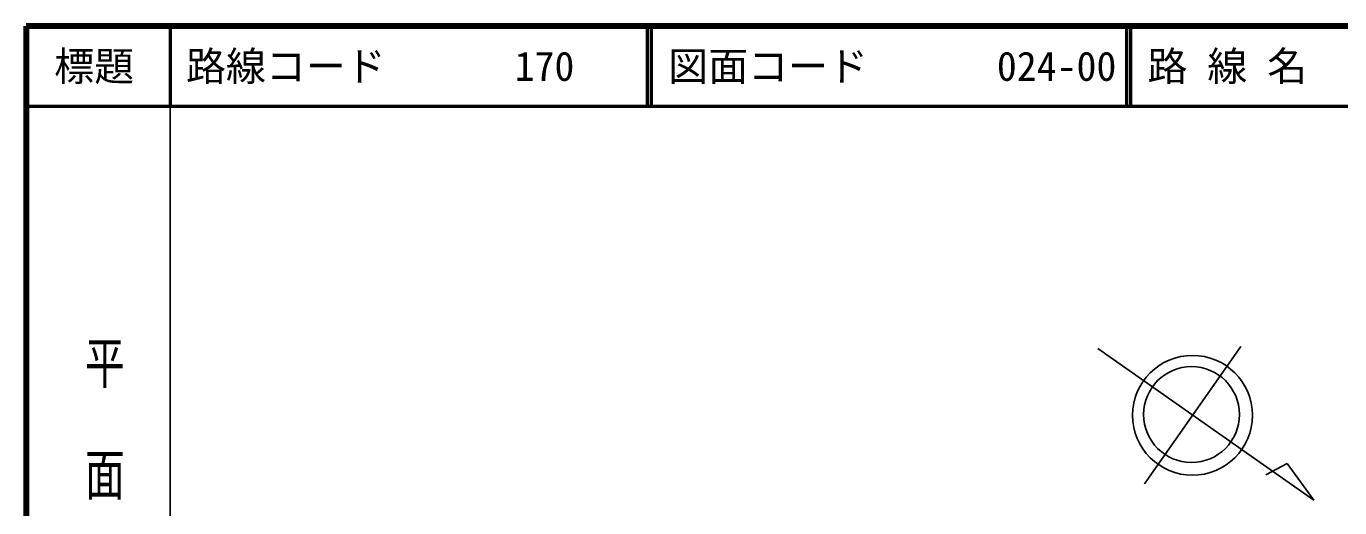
# Model space of a CAD drawing. Units: millimetres at full size, sheet at 1:1000; details may follow other scales. Extents: x 40000 to 680000, y 20000 to 380000.
# Drawn here: x 40000 to 204449, y 319726 to 380000 of the extents above; entities that cross this region are included whole.
import ezdxf
from ezdxf.enums import TextEntityAlignment as Align

# ---------------------------------------------------------------- set-up
doc = ezdxf.new("R2010")
doc.units = ezdxf.units.MM
doc.header["$LTSCALE"] = 1000
for name, color, linetype, lineweight in [('M-STR-STRC', 7, 'Continuous', 25), ('M-TTL', 2, 'Continuous', 140), ('M-TTL-BAND', 7, 'Continuous', 25), ('M-TTL-LINE', 7, 'Continuous', 50)]:
    doc.layers.add(name, color=color, linetype=linetype, lineweight=lineweight)
doc.layers.add('M-TTL-TXT', color=7, linetype='Continuous')
doc.styles.add('@ＭＳ ゴシック', font='')
doc.styles.add('ＭＳ ゴシック', font='')
doc.styles.get('@ＭＳ ゴシック').set_extended_font_data('@MS Gothic')
doc.styles.get('ＭＳ ゴシック').set_extended_font_data('MS Gothic')

msp = doc.modelspace()

# ---------------------------------------------------------------- linework, layer by layer
at = {"layer": 'M-STR-STRC'}
for p, q in [((174169, 339656), (201212, 320692)), ((192070, 339928), (180013, 322734)), ((197851, 325255), (195209, 323832)), ((201212, 320692), (197851, 325255))]:
    msp.add_line(p, q, dxfattribs=at)
for centre, radius in [((186017, 331296), 7500), ((185893, 331394), 6000)]:
    msp.add_circle(centre, radius, dxfattribs=at)
at = {"layer": 'M-TTL'}
for p, q in [((40000, 380000), (40000, 20000)), ((680000, 380000), (40000, 380000))]:
    msp.add_line(p, q, dxfattribs=at)
at = {"layer": 'M-TTL-BAND'}
msp.add_line((58000, 370000), (58000, 20000), dxfattribs=at)
at = {"layer": 'M-TTL-LINE'}
for p, q in [((58000, 380000), (58000, 370000)), ((117750, 380000), (117750, 370000)), ((118250, 380000), (118250, 370000)), ((177750, 380000), (177750, 370000)), ((178250, 380000), (178250, 370000)), ((40000, 370000), (680000, 370000))]:
    msp.add_line(p, q, dxfattribs=at)

# ---------------------------------------------------------------- texts
at = {"layer": 'M-TTL-BAND', "style": '@ＭＳ ゴシック', "width": 1.4}
msp.add_text('平  面  図', height=3666, rotation=270, dxfattribs=at).set_placement((49777, 306475), align=Align.MIDDLE_RIGHT)
at = {"layer": 'M-TTL-TXT', "style": 'ＭＳ ゴシック'}
msp.add_text('標題', height=3666, dxfattribs=at).set_placement((48500, 375000), align=Align.MIDDLE_CENTER)
for s, p in [('路線コード', (60000, 375000)), ('170', (101142, 375000)), ('図面コード', (120380, 375000)), ('024-00', (161521, 375000)), ('路 線 名', (180380, 375000))]:
    msp.add_text(s, height=3666, dxfattribs=at).set_placement(p, align=Align.MIDDLE_LEFT)

doc.saveas('drawing.dxf')
